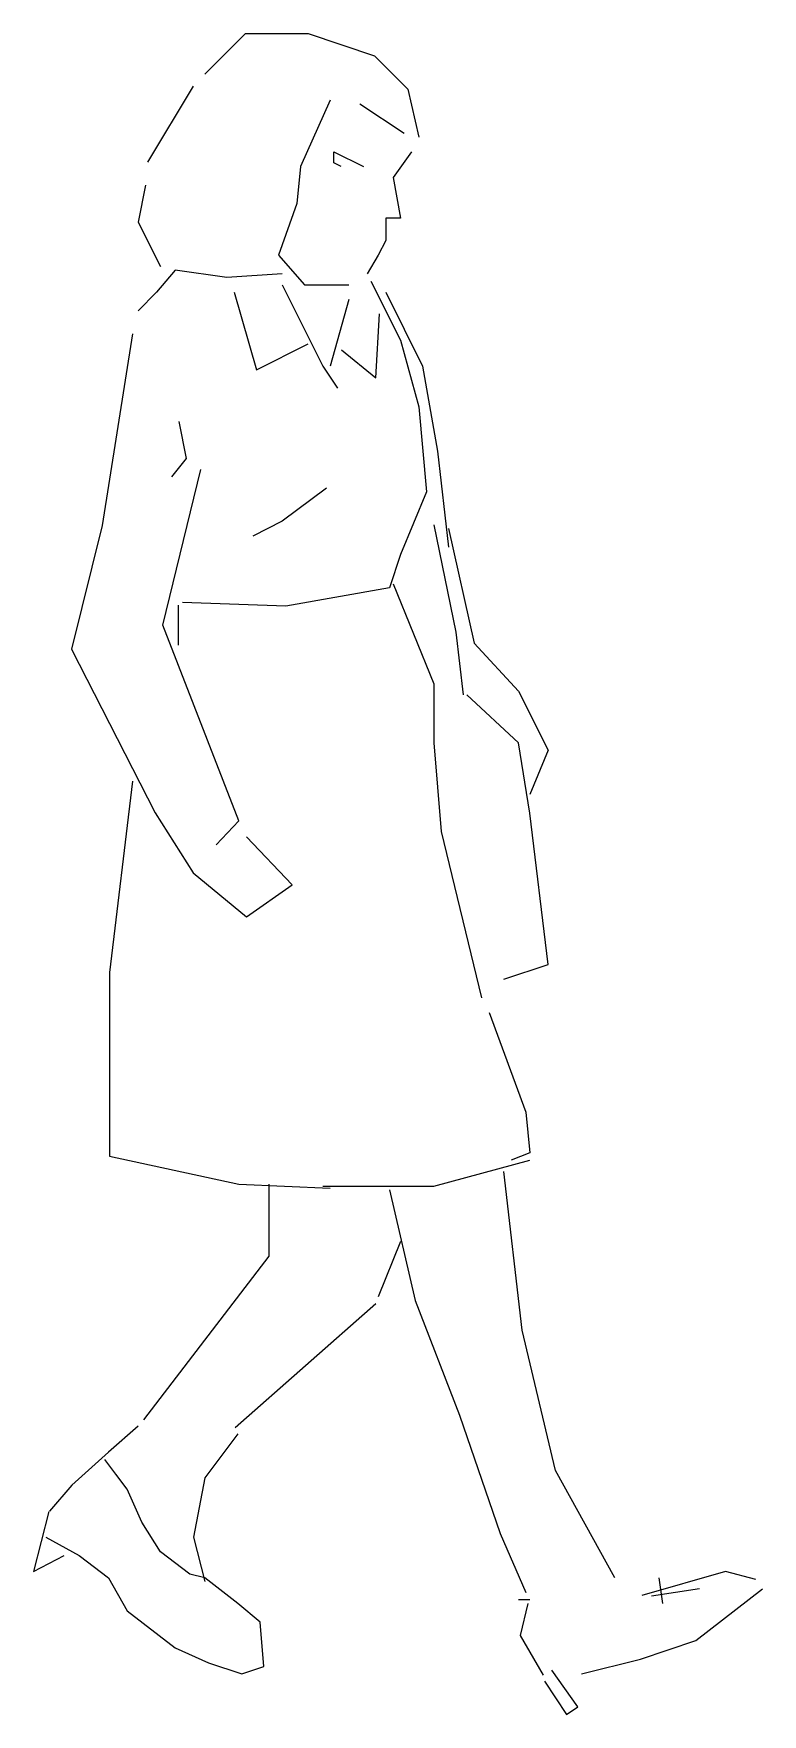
# Model space of a CAD drawing. Extents: x 5338 to 6012, y 37 to 1592.
import ezdxf

# ---------------------------------------------------------------- set-up
doc = ezdxf.new("R2010")
doc.units = 0
doc.header["$LTSCALE"] = 1270
doc.header["$MEASUREMENT"] = 0
doc.layers.get('0').update_dxf_attribs({"linetype": 'CONTINUOUS'})

msp = doc.modelspace()

# ---------------------------------------------------------------- linework, layer by layer
at = {"linetype": 'CONTINUOUS'}
for p, q in [((5496.4, 1554.7), (5534, 1592.3)), ((5534, 1592.3), (5592.1, 1592.3)), ((5592.1, 1592.3), (5653.6, 1571.8)), ((5653.6, 1571.8), (5684.4, 1541)), ((5485.8, 1543.5), (5443.6, 1473.3)), ((5684.4, 1541), (5694.6, 1496.6)), ((5612.6, 1530.7), (5585.2, 1469.2)), ((5639.9, 1527.3), (5680.9, 1500)), ((5616, 1482.9), (5643.3, 1469.2)), ((5616, 1472.6), (5616, 1482.9)), ((5687.8, 1482.9), (5670.7, 1459)), ((5585.2, 1469.2), (5581.8, 1435)), ((5622.8, 1469.2), (5616, 1472.6)), ((5441.7, 1452.1), (5434.8, 1417.9)), ((5670.7, 1459), (5677.5, 1421.4)), ((5581.8, 1435), (5564.7, 1387.2)), ((5434.8, 1417.9), (5455.4, 1376.9)), ((5663.9, 1421.4), (5663.9, 1400.9)), ((5677.5, 1421.4), (5663.9, 1421.4)), ((5663.9, 1400.9), (5657, 1387.2)), ((5564.7, 1387.2), (5588.7, 1359.8)), ((5657, 1387.2), (5646.8, 1370.1)), ((5469, 1373.5), (5451.9, 1353)), ((5516.9, 1366.7), (5469, 1373.5)), ((5568.1, 1370.1), (5516.9, 1366.7)), ((5568.1, 1359.8), (5605.7, 1284.6)), ((5588.7, 1359.8), (5629.7, 1359.8)), ((5650.2, 1363.3), (5677.5, 1308.6)), ((5451.9, 1353), (5434.8, 1335.9)), ((5523.7, 1353), (5544.2, 1281.2)), ((5629.7, 1346.2), (5612.6, 1284.6)), ((5663.9, 1353), (5698, 1284.6)), ((5654.7, 1273.8), (5658.2, 1332.9)), ((5429.5, 1314.5), (5401.4, 1137.1)), ((5677.5, 1308.6), (5694.6, 1247)), ((5544.2, 1281.2), (5592.1, 1305.1)), ((5623, 1299.7), (5654.7, 1273.8)), ((5605.7, 1284.6), (5619.4, 1264.1)), ((5698, 1284.6), (5711.7, 1206)), ((5694.6, 1247), (5701.5, 1168.4)), ((5472.4, 1233.4), (5479.3, 1199.2)), ((5479.3, 1199.2), (5465.6, 1182.1)), ((5711.7, 1206), (5722, 1117.2)), ((5457.7, 1044.8), (5492.9, 1188.9)), ((5609.2, 1171.8), (5568.1, 1141.1)), ((5701.5, 1168.4), (5677.5, 1110.3)), ((5401.4, 1137.1), (5373.2, 1022.6)), ((5568.1, 1141.1), (5540.8, 1127.4)), ((5708.3, 1137.7), (5728.8, 1038.5)), ((5722, 1134.2), (5745.9, 1028.3)), ((5677.5, 1110.3), (5667.3, 1079.6)), ((5667.3, 1079.6), (5571.6, 1062.5)), ((5670.7, 1083), (5708.3, 990.7)), ((5471.7, 1063.3), (5471.7, 1026.3)), ((5571.6, 1062.5), (5475.9, 1065.9)), ((5528, 863.8), (5457.7, 1044.8)), ((5728.8, 1038.5), (5735.6, 980.4)), ((5745.9, 1028.3), (5786.9, 983.9)), ((5373.2, 1022.6), (5450.6, 871.2)), ((5708.3, 990.7), (5708.3, 936)), ((5786.9, 936), (5739.1, 980.4)), ((5786.9, 983.9), (5814.2, 929.2)), ((5708.3, 936), (5715.1, 854)), ((5797.2, 871.1), (5786.9, 936)), ((5814.2, 929.2), (5797.2, 888.1)), ((5429.5, 900.7), (5408.4, 723.4)), ((5450.6, 871.2), (5485.8, 815.7)), ((5814.2, 730.9), (5797.2, 871.1)), ((5506.9, 841.6), (5528, 863.8)), ((5577.3, 804.7), (5535.1, 849)), ((5715.1, 854), (5752.7, 700.2)), ((5485.8, 815.7), (5535.1, 775.1)), ((5535.1, 775.1), (5577.3, 804.7)), ((5408.4, 723.4), (5408.4, 553.5)), ((5773.2, 717.2), (5814.2, 730.9)), ((5759.6, 686.5), (5793.7, 594.2)), ((5793.7, 594.2), (5797.2, 556.6)), ((5408.4, 553.5), (5528, 527.6)), ((5708.3, 525.8), (5797.2, 549.8)), ((5797.2, 556.6), (5780.1, 549.8)), ((5790.3, 392.5), (5773.2, 539.5)), ((5528, 527.6), (5612.5, 523.9)), ((5556.2, 461.1), (5556.2, 527.6)), ((5605.7, 525.8), (5708.3, 525.8)), ((5667.3, 522.4), (5691.2, 419.9)), ((5677.5, 474.6), (5657, 423.3)), ((5440.1, 309.6), (5556.2, 461.1)), ((5654.7, 416.8), (5524.5, 302.2)), ((5691.2, 419.9), (5732.2, 313.9)), ((5821.1, 262.6), (5790.3, 392.5)), ((5732.2, 313.9), (5769.8, 204.5)), ((5434.8, 303.7), (5407.5, 279.7)), ((5527.1, 296.8), (5496.4, 255.8)), ((5407.5, 279.7), (5373.3, 249)), ((5414.3, 259.2), (5404.1, 272.9)), ((5373.3, 249), (5352.8, 225)), ((5424.6, 245.6), (5414.3, 259.2)), ((5496.4, 255.8), (5486.1, 201.1)), ((5875.8, 163.5), (5821.1, 262.6)), ((5438.3, 214.8), (5424.6, 245.6)), ((5352.1, 224.7), (5338.1, 169.3)), ((5455.4, 187.5), (5438.3, 214.8)), ((5769.8, 204.5), (5793.7, 149.9)), ((5349.4, 201.1), (5380.2, 184)), ((5482.7, 166.9), (5455.4, 187.5)), ((5486.1, 201.1), (5496.4, 160.1)), ((5338.1, 169.3), (5366.2, 184)), ((5380.2, 184), (5407.5, 163.5)), ((5407.5, 163.5), (5424.6, 132.8)), ((5496.4, 163.5), (5482.7, 166.9)), ((5527.1, 139.6), (5496.4, 163.5)), ((5978.4, 169.3), (5901, 147.1)), ((5916.8, 163.5), (5920.2, 139.6)), ((6006.5, 161.9), (5978.4, 169.3)), ((5797.2, 143), (5786.9, 143)), ((5954.4, 153.3), (5910, 146.4)), ((5951, 105.4), (6012.5, 153.3)), ((5424.6, 132.8), (5469, 98.6)), ((5547.6, 122.5), (5527.1, 139.6)), ((5795.4, 139.7), (5788.4, 110.1)), ((5551.1, 81.5), (5547.6, 122.5)), ((5788.4, 110.1), (5809.5, 73.2)), ((5469, 98.6), (5499.8, 84.9)), ((5899.7, 88.3), (5951, 105.4)), ((5499.8, 84.9), (5530.6, 74.7)), ((5530.6, 74.7), (5551.1, 81.5)), ((5841.6, 43.9), (5817.7, 78.1)), ((5845, 74.7), (5899.7, 88.3)), ((5810.8, 67.8), (5831.3, 37.1)), ((5831.3, 37.1), (5841.6, 43.9))]:
    msp.add_line(p, q, dxfattribs=at)

doc.saveas('drawing.dxf')
